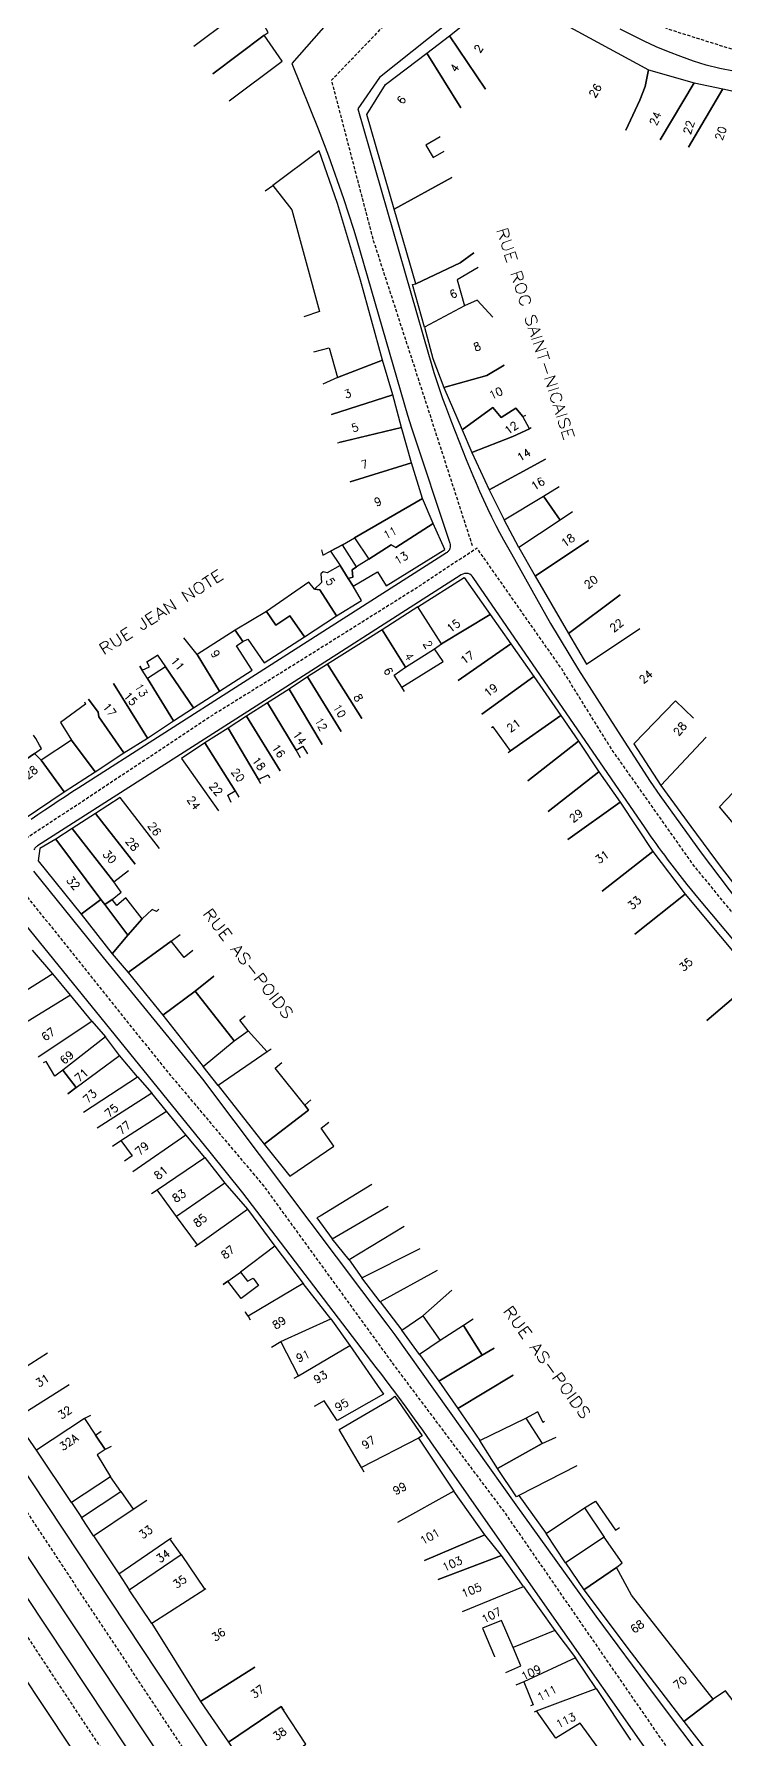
# Model space of a CAD drawing. Header units: millimetres. Extents: x 80000 to 81000, y 144000 to 145000.
# Drawn here: x 80209 to 80316.8, y 144148.3 to 144414 of the extents above; entities that cross this region are included whole.
import ezdxf
from ezdxf.enums import TextEntityAlignment as Align

# ---------------------------------------------------------------- set-up
doc = ezdxf.new("R2010")
doc.units = ezdxf.units.MM
doc.linetypes.add('DASHED', pattern=[0.75, 0.5, -0.25])
for name, color, linetype in [('W0001', 6, 'DASHED'), ('W0008', 7, 'CONTINUOUS'), ('W0100', 7, 'CONTINUOUS'), ('W0989', 7, 'CONTINUOUS'), ('W0991', 7, 'CONTINUOUS')]:
    doc.layers.add(name, color=color, linetype=linetype)
doc.styles.get("Standard").update_dxf_attribs({"font": 'romans.shx', "width": 0.85})

msp = doc.modelspace()

# ---------------------------------------------------------------- linework, layer by layer
at = {"layer": 'W0001', "flags": 128}
for points in [[(79999.73, 144508.89), (80033.32, 144447.48), (80041.1, 144436.99), (80058.93, 144407.68), (80083.33, 144371.43), (80162.94, 144251.7), (80194.08, 144204.75), (80213.36, 144175.44), (80283.27, 144069.75), (80313.63, 144023.25), (80323.4, 144009.14), (80394.49, 144090.14), (80415.01, 144116.62), (80459.48, 144172.57), (80472.22, 144188.43), (80503.37, 144226.56), (80532.47, 144269.35), (80559.33, 144311.81), (80577.78, 144336.62)], [(80256.75, 144441.57), (80275.48, 144431.29), (80289.23, 144423.5), (80307.88, 144414.72), (80323.66, 144409.77), (80342.9, 144407.73), (80372.42, 144406.52), (80390.49, 144409.39), (80447.28, 144469.63), (80560.16, 144363.1), (80529.02, 144380.54), (80492.5, 144393.66), (80461.36, 144401.65), (80429.38, 144408.39), (80389.41, 144409.43)], [(80311.1, 144008.81), (80235.97, 144122.07), (80039.06, 144419.34), (80019.9, 144453.6)], [(80513.4, 144242.13), (80463.61, 144283.13), (80433.88, 144304.86), (80414.39, 144315.52), (80408.43, 144319.18), (80397.78, 144302.78), (80385.28, 144283.71), (80369.71, 144265.27), (80351.06, 144243.75), (80340.61, 144252.58), (80324.62, 144268.77), (80311.71, 144284.55), (80298.97, 144302.57), (80291.18, 144315.1), (80277.98, 144333.92), (80268.99, 144327.97), (80249.71, 144315.89), (80236.8, 144307.9), (80216.15, 144294.21), (80204.7, 144286.71), (80202.87, 144285.67), (80189.75, 144302.07), (80115.93, 144393.7), (80101.56, 144412.68), (80087.86, 144432.74), (80076.37, 144451.81)], [(80277.28, 144334.25), (80269.45, 144358.44), (80261.87, 144381.79), (80255.33, 144406.81), (80277.07, 144429.37)], [(80160.48, 144256.07), (80201.49, 144280.26), (80205.41, 144282.72), (80229.39, 144252.79), (80244.76, 144234.55), (80265.03, 144206.66), (80282.27, 144183.72), (80312.21, 144140.39), (80337.23, 144143.68), (80344.81, 144149.84), (80369, 144165.41), (80400.77, 144184.26), (80404.69, 144186.93), (80410.43, 144181.39), (80435.04, 144204.33), (80466.81, 144182.23)]]:
    msp.add_lwpolyline(points, dxfattribs=at)
at = {"layer": 'W0008'}
for points in [[(80282.74, 144423.08), (80270.43, 144413.26), (80262.77, 144407.2), (80259.4, 144402.35), (80270.43, 144364.12), (80270.84, 144362.7), (80271.27, 144361.29), (80271.72, 144359.88), (80272.18, 144358.47), (80272.62, 144357.24), (80273.07, 144356.01), (80273.53, 144354.78), (80274, 144353.55), (80274.56, 144352.09), (80275.13, 144350.62), (80275.71, 144349.16), (80276.3, 144347.7), (80276.8, 144346.47), (80277.31, 144345.24), (80277.83, 144344.01), (80278.37, 144342.8), (80278.98, 144341.45), (80279.6, 144340.11), (80280.24, 144338.78), (80280.9, 144337.45), (80281.49, 144336.33), (80282.1, 144335.22), (80282.72, 144334.12), (80283.34, 144333.02), (80289.43, 144322.17), (80293.81, 144314.98), (80299.49, 144306.04), (80304.98, 144297.58), (80306.46, 144295.41), (80312.88, 144286.46), (80318.69, 144278.76)], [(80258.25, 144419.83), (80249.11, 144409.37), (80253.25, 144399.23), (80254.82, 144395.03), (80257.19, 144388.35), (80258.75, 144383.57), (80259.24, 144381.86), (80267.15, 144354.61), (80267.75, 144352.67), (80273.75, 144334.69), (80273.8, 144334.48), (80273.82, 144334.27), (80273.81, 144334.06), (80273.75, 144333.85), (80273.71, 144333.75), (80273.67, 144333.65), (80273.61, 144333.56), (80273.55, 144333.47), (80273.48, 144333.39), (80273.4, 144333.31), (80273.32, 144333.24), (80273.23, 144333.18), (80241.59, 144312.96), (80215.94, 144296.58), (80214.87, 144295.89), (80213.8, 144295.2), (80212.74, 144294.51), (80211.68, 144293.8), (80210.63, 144293.09), (80209.58, 144292.38), (80208.54, 144291.66)], [(80317.94, 144408.17), (80315.8, 144408.61), (80313.68, 144409.14), (80311.7, 144409.76), (80309.75, 144410.46), (80307.82, 144411.21), (80305.91, 144412.01), (80304.01, 144412.87), (80302.14, 144413.78), (80300.28, 144414.72)], [(80321.68, 144268.44), (80312.62, 144279.19), (80310.72, 144281.51), (80307.68, 144285.49), (80307.22, 144286.09), (80306.77, 144286.69), (80306.33, 144287.29), (80305.88, 144287.9), (80305.44, 144288.51), (80305.01, 144289.12), (80304.58, 144289.74), (80304.15, 144290.36), (80277.39, 144329.35), (80277.24, 144329.55), (80277.05, 144329.72), (80276.84, 144329.86), (80276.59, 144329.95), (80276.32, 144329.98), (80276.04, 144329.96), (80275.77, 144329.88), (80275.53, 144329.76), (80243.57, 144309.28), (80209.5, 144287.54), (80209.39, 144287.46), (80209.29, 144287.37), (80209.19, 144287.28), (80209.1, 144287.17), (80209.02, 144287.06), (80208.94, 144286.93)], [(80208.87, 144283.61), (80219.76, 144270.14), (80233.94, 144252.81), (80235.19, 144251.19), (80240.11, 144244.72), (80263.94, 144213.03), (80265.16, 144211.37), (80284.05, 144184.91), (80296.49, 144167.58), (80305.58, 144155.32), (80314.24, 144143.79)], [(80306.84, 144143.29), (80288.19, 144169.86), (80270.79, 144194.71), (80269.52, 144196.52), (80268.24, 144198.32), (80266.95, 144200.11), (80265.65, 144201.89), (80264.82, 144202.99), (80263.98, 144204.09), (80263.14, 144205.19), (80262.29, 144206.28), (80241.52, 144233.49), (80236.39, 144239.84), (80206.89, 144276.18), (80206.65, 144276.48), (80206.38, 144276.76), (80206.06, 144277), (80205.7, 144277.15), (80205.26, 144277.23), (80204.83, 144277.22), (80204.4, 144277.12), (80204.01, 144276.93), (80171.93, 144258.18)], [(80255.97, 144117.09), (80228.28, 144158.83), (80198.81, 144203.22), (80169.76, 144247.1), (80169.23, 144247.98), (80168.77, 144248.9), (80168.44, 144249.88), (80168.24, 144250.9), (80168.19, 144251.93), (80168.27, 144252.95), (80168.5, 144253.96), (80168.88, 144254.92), (80169.46, 144255.89), (80170.17, 144256.78), (80171, 144257.54), (80171.94, 144258.18)]]:
    msp.add_lwpolyline(points, dxfattribs=at)
for points in [[(80097.41, 144336.95, 33.15), (80152.41, 144254.02, 33.94), (80204.57, 144175.39, 35.9), (80248.49, 144109.19, 37.73), (80302.95, 144027.14, 40.07), (80303.34, 144027.42, 40.06)], [(80100.38, 144338.97, 33), (80155.63, 144255.76, 33.84), (80207.62, 144177.32, 35.84), (80255.87, 144104.64, 37.85), (80305.64, 144029.59, 39.99)], [(80248.9, 144095.6, 38.17), (80195.41, 144176.2, 35.91)]]:
    msp.add_polyline3d(points, dxfattribs=at)
at = {"layer": 'W0100'}
for p, q in [((80270.17, 144411), (80275.48, 144402.48)), ((80211.9, 144267.61), (80208.75, 144271.28)), ((80211.9, 144267.61), (80203.45, 144262.32)), ((80214.63, 144264.31), (80211.9, 144267.61)), ((80214.63, 144264.31), (80206.71, 144259.39)), ((80217.98, 144260.26), (80214.63, 144264.31)), ((80209.63, 144254.66), (80217.98, 144260.26)), ((80217.98, 144260.26), (80220.1, 144257.81)), ((80220.1, 144257.81), (80213.46, 144252.63)), ((80222.29, 144254.88), (80220.1, 144257.81)), ((80215.56, 144249.89), (80222.29, 144254.88)), ((80225.11, 144251.57), (80222.29, 144254.88)), ((80213.46, 144252.63), (80215.56, 144249.89)), ((80216.67, 144246.06), (80225.11, 144251.57)), ((80225.11, 144251.57), (80227.3, 144249.05)), ((80227.3, 144249.05), (80218.81, 144243.56)), ((80229.62, 144246.23), (80227.3, 144249.05)), ((80222.49, 144241.67), (80229.62, 144246.23)), ((80232.63, 144242.55), (80229.62, 144246.23)), ((80224.38, 144236.84), (80232.63, 144242.55)), ((80235.58, 144239.03), (80232.63, 144242.55)), ((80228.16, 144233.97), (80235.58, 144239.03)), ((80235.58, 144239.03), (80238.7, 144235.02)), ((80227.27, 144233.38), (80228.16, 144233.97)), ((80231.15, 144229.83), (80228.16, 144233.97)), ((80238.7, 144235.02), (80231.15, 144229.83)), ((80238.7, 144235.02), (80242.21, 144230.94)), ((80234.46, 144225.43), (80242.21, 144230.94)), ((80242.21, 144230.94), (80246.48, 144225.21)), ((80234.46, 144225.43), (80231.15, 144229.83)), ((80246.48, 144225.21), (80241.14, 144221.17)), ((80246.48, 144225.21), (80250.91, 144219.38)), ((80239.16, 144219.77), (80238.46, 144219.24)), ((80250.91, 144219.38), (80242.34, 144214.29)), ((80255.19, 144213.87), (80250.91, 144219.38)), ((80242.34, 144214.29), (80242.63, 144213.75)), ((80247.43, 144210.35), (80255.19, 144213.87)), ((80255.19, 144213.87), (80258.17, 144209.72)), ((80245.94, 144209.47), (80247.43, 144210.35)), ((80250.17, 144204.99), (80247.43, 144210.35)), ((80250.17, 144204.99), (80258.17, 144209.72)), ((80258.17, 144209.72), (80263.4, 144202.16)), ((80202.65, 144203.2), (80211.08, 144208.59)), ((80205.96, 144198.33), (80214.44, 144203.64)), ((80217.78, 144198.82), (80216.84, 144198.34)), ((80209.34, 144193.45), (80205.96, 144198.33)), ((80216.84, 144198.34), (80209.34, 144193.45)), ((80214.8, 144185.29), (80209.34, 144193.45)), ((80268.87, 144195.27), (80259.96, 144190.73)), ((80268.87, 144195.27), (80274.39, 144187.03)), ((80220.9, 144189.27), (80214.8, 144185.29)), ((80222.5, 144186.98), (80220.9, 144189.27)), ((80216.36, 144182.93), (80222.5, 144186.98)), ((80222.5, 144186.98), (80224.4, 144184.24)), ((80214.8, 144185.29), (80216.36, 144182.93)), ((80218.25, 144180.08), (80216.36, 144182.93)), ((80218.25, 144180.08), (80224.4, 144184.24)), ((80218.25, 144180.08), (80222.16, 144174.14)), ((80222.16, 144174.14), (80230.12, 144179.6)), ((80231.9, 144177.18), (80230.12, 144179.6)), ((80223.78, 144171.69), (80231.9, 144177.18)), ((80231.9, 144177.18), (80235.6, 144171.71)), ((80285.22, 144172.18), (80281.77, 144177.02)), ((80222.16, 144174.14), (80223.78, 144171.69)), ((80275.71, 144168.3), (80285.22, 144172.18)), ((80285.22, 144172.18), (80290.09, 144165.32)), ((80290.09, 144165.32), (80283.62, 144162.7)), ((80290.09, 144165.32), (80293.33, 144161.08)), ((80280.69, 144161.29), (80280.68, 144161.29)), ((80293.33, 144161.08), (80285.28, 144157.34)), ((80296.52, 144156.3), (80293.33, 144161.08)), ((80285.28, 144157.34), (80284.01, 144156.81)), ((80287.25, 144152.82), (80296.52, 144156.3)), ((80296.52, 144156.3), (80301.88, 144148.27))]:
    msp.add_line(p, q, dxfattribs=at)
for points in [[(80279.32, 144405.41), (80273.7, 144413.7), (80282.89, 144421.08), (80287.92, 144418.25), (80287.58, 144417.69), (80304.72, 144408.41)], [(80236.84, 144407.76), (80244.84, 144413.78), (80245.43, 144414.23), (80242.97, 144418.68), (80239.43, 144416.21), (80233.84, 144412.06)], [(80239.39, 144403.55), (80247.65, 144409.75), (80244.84, 144413.78), (80236.84, 144407.76)], [(80275.48, 144402.48), (80270.17, 144411), (80273.7, 144413.7)], [(80273.7, 144413.7), (80279.32, 144405.41)], [(80274.04, 144391.66), (80265.06, 144386.7), (80260.79, 144401.47), (80263.73, 144406.1), (80270.17, 144411)], [(80301.16, 144399.02), (80303.35, 144403.67), (80304.15, 144405.81), (80304.72, 144408.41), (80311.82, 144406.36)], [(80304.72, 144408.41), (80304.15, 144405.81), (80303.35, 144403.67), (80301.16, 144399.02)], [(80311.82, 144406.36), (80306.53, 144397.48)], [(80306.53, 144397.48), (80311.82, 144406.36), (80316.25, 144405.45)], [(80316.25, 144405.45), (80310.92, 144396.34)], [(80310.92, 144396.34), (80316.25, 144405.45), (80322.22, 144404.15)], [(80272.22, 144397.95), (80269.99, 144396.67), (80271.14, 144394.75), (80272.86, 144395.73)], [(80252.54, 144364.46), (80254.93, 144365.13), (80256.24, 144360.5), (80263.28, 144363.17), (80259.81, 144375.63), (80256.23, 144387.61), (80253.39, 144395.8), (80246.15, 144390.39), (80249.13, 144386.59), (80253.45, 144370.79)], [(80244.98, 144389.54), (80246.15, 144390.39)], [(80277.48, 144379.88), (80275.36, 144378.34), (80268.47, 144375.08), (80265.06, 144386.7), (80274.04, 144391.66)], [(80269.79, 144368.31), (80267.95, 144374.97), (80268.47, 144375.08), (80275.36, 144378.34), (80277.48, 144379.88)], [(80278.15, 144377.61), (80274.91, 144375.69), (80276.05, 144371.63), (80269.79, 144368.31)], [(80280.42, 144369.86), (80277.99, 144372.53), (80276.05, 144371.63), (80269.79, 144368.31)], [(80253.45, 144370.79), (80251.01, 144369.95)], [(80269.79, 144368.31), (80271.11, 144363.46), (80272.83, 144358.94), (80279.49, 144360.79), (80282.22, 144362.43)], [(80255.33, 144354.72), (80264.85, 144357.8), (80263.28, 144363.17), (80256.24, 144360.5), (80253.95, 144359.47)], [(80282.22, 144362.43), (80279.49, 144360.79), (80272.83, 144358.94)], [(80272.83, 144358.94), (80275.68, 144352.34), (80280.46, 144355.83), (80281.72, 144354.25), (80284.05, 144355.71), (80285.13, 144354.41), (80285.56, 144354.64)], [(80256.27, 144350.31), (80266.23, 144352.7), (80264.85, 144357.8), (80255.33, 144354.72)], [(80275.68, 144352.34), (80277.17, 144348.78), (80283.54, 144351.31), (80286.16, 144352.49), (80285.13, 144354.41), (80284.05, 144355.71), (80281.72, 144354.25), (80280.46, 144355.83), (80275.68, 144352.34)], [(80258.22, 144344.24), (80267.78, 144347.21), (80266.23, 144352.7), (80256.51, 144350.36)], [(80286.4, 144352.64), (80286.16, 144352.49), (80283.54, 144351.31), (80277.17, 144348.78)], [(80277.17, 144348.78), (80279.85, 144342.97), (80288.65, 144347.76)], [(80288.65, 144347.76), (80279.85, 144342.97)], [(80255.13, 144333.42), (80257.03, 144334.43), (80258.9, 144335.54), (80269.49, 144341.62), (80267.78, 144347.21), (80258.22, 144344.24)], [(80279.85, 144342.97), (80282.19, 144338.34), (80288.34, 144342), (80290.79, 144343.5)], [(80288.34, 144342), (80290.79, 144343.5)], [(80261.13, 144332.18), (80264.61, 144334.43), (80265.33, 144334.02), (80271.16, 144337.73), (80269.49, 144341.62), (80258.9, 144335.54), (80261.13, 144332.18)], [(80282.19, 144338.34), (80288.34, 144342), (80290.91, 144338.27), (80284.48, 144333.99), (80282.19, 144338.34)], [(80292.84, 144339.58), (80290.91, 144338.27), (80284.48, 144333.99)], [(80292.84, 144339.58), (80290.91, 144338.27), (80288.34, 144342)], [(80259.23, 144331), (80258.51, 144330.51), (80258.64, 144329.41), (80257.92, 144329.18), (80258.7, 144328.01), (80262.47, 144330.23), (80263.82, 144328.02), (80272.97, 144333.68), (80271.16, 144337.73), (80265.33, 144334.02), (80264.61, 144334.43), (80261.13, 144332.18), (80259.23, 144331)], [(80256.67, 144331.19), (80257.92, 144329.18), (80258.64, 144329.41), (80258.51, 144330.51), (80259.23, 144331), (80257.03, 144334.43), (80255.13, 144333.42), (80256.67, 144331.19)], [(80284.48, 144333.99), (80287.04, 144329.53), (80295.37, 144335.12)], [(80295.37, 144335.12), (80287.04, 144329.53)], [(80253.74, 144333.65), (80253.95, 144332.81), (80255.13, 144333.42)], [(80253.49, 144327.41), (80256.11, 144323.38), (80260.01, 144325.76), (80258.7, 144328.01), (80257.92, 144329.18), (80256.67, 144331.19), (80254.64, 144330.04), (80254.02, 144330.2), (80253.65, 144329.91), (80253.75, 144328.55), (80252.64, 144327.5), (80253.49, 144327.41)], [(80280.03, 144323.58), (80272.44, 144319.02), (80268.78, 144324.75), (80275.96, 144329.32), (80280.03, 144323.58)], [(80287.04, 144329.53), (80292.24, 144320.62), (80300.3, 144326.65)], [(80245.17, 144324.04), (80246.64, 144321.9), (80248.8, 144323.37), (80251.1, 144320.08), (80256.11, 144323.38), (80253.49, 144327.41), (80252.64, 144327.5), (80251.76, 144328.61), (80245.17, 144324.04)], [(80300.3, 144326.65), (80292.24, 144320.62)], [(80240.31, 144321.11), (80241.49, 144319.36), (80242.28, 144319.75), (80244.83, 144316.04), (80251.1, 144320.08), (80248.8, 144323.37), (80246.64, 144321.9), (80245.17, 144324.04), (80240.31, 144321.11)], [(80272.44, 144319.02), (80268.78, 144324.75), (80263.19, 144321.2), (80266.85, 144315.39), (80271.34, 144318.24), (80272.44, 144319.02)], [(80266.67, 144311.58), (80266.26, 144312.24), (80272.71, 144316.25), (80271.34, 144318.24), (80272.44, 144319.02), (80280.03, 144323.58), (80283.25, 144319.03)], [(80234.38, 144317.34), (80237.85, 144311.61), (80242.93, 144314.9), (80240.51, 144318.71), (80241.49, 144319.36), (80240.31, 144321.11), (80234.38, 144317.34)], [(80266.85, 144315.39), (80263.19, 144321.2), (80254.67, 144315.84), (80260.05, 144307.4)], [(80292.24, 144320.62), (80295.03, 144315.82), (80303.37, 144321.37)], [(80228.16, 144317.27), (80228.19, 144317.22), (80229.43, 144315.43), (80233.82, 144309.02), (80237.85, 144311.61), (80234.38, 144317.34), (80232.31, 144319.94)], [(80275.06, 144313.3), (80283.25, 144319.03), (80286.84, 144313.93)], [(80283.25, 144319.03), (80275.06, 144313.3)], [(80221.34, 144312.82), (80226.65, 144304.33), (80230.71, 144307.04), (80226.65, 144313.61), (80225.84, 144314.92), (80225.46, 144315.55)], [(80225.46, 144315.55), (80225.84, 144314.92), (80226.98, 144315.43), (80226.55, 144316.21), (80228.19, 144317.22), (80228.16, 144317.27)], [(80260.05, 144307.4), (80254.67, 144315.84), (80251.57, 144313.85), (80256.82, 144305.33)], [(80226.65, 144304.33), (80221.34, 144312.82)], [(80226.65, 144313.61), (80230.71, 144307.04), (80233.82, 144309.02), (80229.43, 144315.43), (80226.65, 144313.61)], [(80256.82, 144305.33), (80251.57, 144313.85), (80248.74, 144311.94), (80253.84, 144303.33)], [(80266.67, 144311.58), (80266.26, 144312.24), (80265.09, 144314.11), (80266.85, 144315.39)], [(80278.73, 144308.07), (80286.84, 144313.93), (80291.04, 144307.82)], [(80286.84, 144313.93), (80278.73, 144308.07)], [(80222.94, 144302.02), (80219.04, 144307.65), (80218.98, 144308.37), (80217.47, 144310.39)], [(80217.47, 144310.39), (80218.98, 144308.37), (80219.04, 144307.65), (80222.94, 144302.02), (80226.65, 144304.33)], [(80253.84, 144303.33), (80248.74, 144311.94), (80245.36, 144309.82), (80249.81, 144302.45), (80250.84, 144303.07), (80251.56, 144301.9)], [(80311.72, 144307.45), (80308.88, 144310.15), (80302.39, 144303.45), (80306.62, 144296.96)], [(80216.81, 144309.95), (80217.01, 144309.6), (80213.08, 144306.77), (80213.73, 144305.76), (80214.81, 144304), (80218.48, 144299.05), (80222.94, 144302.02)], [(80247.31, 144299.25), (80242.05, 144307.76), (80239.19, 144305.85), (80243.94, 144297.86), (80245.42, 144298.61), (80245.67, 144298.15)], [(80250.5, 144301.24), (80249.81, 144302.45), (80245.36, 144309.82), (80242.05, 144307.76), (80247.31, 144299.25)], [(80291.04, 144307.82), (80283.22, 144302.34), (80280.48, 144306.06), (80280.23, 144305.9)], [(80282.85, 144302.09), (80283.22, 144302.34), (80291.04, 144307.82), (80293.79, 144303.83)], [(80244.29, 144297.24), (80243.94, 144297.86), (80239.19, 144305.85), (80235.6, 144303.59), (80240.29, 144296.09), (80240.9, 144295.11)], [(80200.85, 144296.07), (80205.51, 144299.51), (80209.05, 144301.95), (80210.14, 144302.71), (80209.83, 144303.25), (80209.27, 144304.24), (80208.89, 144304.76)], [(80218.48, 144299.05), (80214.81, 144304), (80210.06, 144300.88), (80213.69, 144295.96), (80218.48, 144299.05)], [(80235.6, 144303.59), (80231.94, 144301.16), (80237.71, 144292.99)], [(80239.68, 144294.3), (80239.15, 144295.44), (80240.29, 144296.09), (80235.6, 144303.59)], [(80285.88, 144297.66), (80293.79, 144303.83), (80296.97, 144299.05)], [(80293.79, 144303.83), (80285.88, 144297.66)], [(80306.62, 144296.96), (80313.67, 144304.46)], [(80313.67, 144304.46), (80306.62, 144296.96), (80311.29, 144290.57), (80315.99, 144284.17), (80321.28, 144277.36)], [(80213.69, 144295.96), (80210.06, 144300.88), (80209.05, 144301.95), (80205.51, 144299.51), (80207.3, 144297.13), (80202.59, 144293.81), (80205.36, 144290.37), (80213.69, 144295.96)], [(80289.07, 144292.91), (80296.97, 144299.05), (80300.29, 144294.35)], [(80296.97, 144299.05), (80289.07, 144292.91)], [(80321.28, 144277.36), (80325.77, 144280.51), (80326.17, 144281.24), (80318.92, 144291.63), (80317.95, 144291.01), (80315.73, 144293.61), (80318.98, 144297)], [(80228.54, 144287.15), (80222.39, 144295.08), (80218.53, 144292.59), (80224.74, 144284.7)], [(80292.15, 144288.53), (80300.29, 144294.35), (80305.36, 144286.68)], [(80300.29, 144294.35), (80292.15, 144288.53)], [(80224.74, 144284.7), (80218.53, 144292.59), (80214.9, 144290.24), (80221.38, 144281.95), (80223.68, 144283.71)], [(80221.38, 144281.95), (80214.9, 144290.24), (80212.39, 144288.57), (80219.4, 144279.19), (80220.01, 144278.39), (80221.13, 144279.19), (80222.57, 144280.32), (80221.38, 144281.95)], [(80219.4, 144279.19), (80212.39, 144288.57), (80209.87, 144287.11), (80209.62, 144285.23), (80216.33, 144276.89), (80219.4, 144279.19)], [(80305.36, 144286.68), (80297.49, 144280.5)], [(80297.49, 144280.5), (80305.36, 144286.68), (80310.4, 144280.03)], [(80219.4, 144279.19), (80216.33, 144276.89), (80221.13, 144270.73), (80223.58, 144273.63), (80220.01, 144278.39), (80219.4, 144279.19)], [(80221.13, 144279.19), (80220.01, 144278.39), (80223.58, 144273.63), (80225.83, 144276.17), (80223.26, 144279.46), (80221.88, 144278.25), (80221.13, 144279.19)], [(80302.59, 144273.78), (80310.4, 144280.03), (80321.42, 144266.81)], [(80310.4, 144280.03), (80302.59, 144273.78)], [(80228.41, 144277.66), (80228.03, 144277.34), (80227.35, 144277.65), (80225.83, 144276.17), (80223.58, 144273.63), (80221.13, 144270.73)], [(80221.13, 144270.73), (80223.63, 144267.83), (80230.32, 144272.72), (80231.73, 144273.72)], [(80230.32, 144272.72), (80223.63, 144267.83), (80229.04, 144261.17), (80234.08, 144264.92), (80236.99, 144267.24)], [(80233.72, 144271.26), (80232.38, 144270.16), (80230.32, 144272.72)], [(80236.99, 144267.24), (80234.08, 144264.92), (80240.17, 144257.19), (80242.31, 144258.74), (80241.05, 144260.4), (80241.84, 144261.07)], [(80313.78, 144260.36), (80321.42, 144266.81), (80333.12, 144255.06)], [(80321.42, 144266.81), (80313.78, 144260.36)], [(80234.08, 144264.92), (80229.04, 144261.17), (80235.31, 144253.2), (80240.17, 144257.19), (80234.08, 144264.92)], [(80235.31, 144253.2), (80240.17, 144257.19), (80242.31, 144258.74), (80245.29, 144255.44), (80237.67, 144250.21), (80235.31, 144253.2)], [(80245.93, 144255.87), (80245.29, 144255.44), (80237.67, 144250.21), (80244.83, 144241.07), (80251.73, 144246.37), (80251.18, 144247.17), (80246.52, 144252.92), (80247.57, 144253.78)], [(80213.46, 144252.63), (80212.19, 144251.67), (80210.85, 144253.97), (80210.37, 144253.77)], [(80214.26, 144248.92), (80215.56, 144249.89), (80213.46, 144252.63), (80212.19, 144251.67)], [(80246.52, 144252.92), (80247.57, 144253.78)], [(80252.1, 144248), (80251.18, 144247.17), (80246.52, 144252.92)], [(80215.56, 144249.89), (80214.26, 144248.92)], [(80252.1, 144248), (80251.18, 144247.17), (80251.73, 144246.37), (80244.83, 144241.07), (80248.83, 144236.11), (80255.7, 144240.79), (80253.72, 144243.55), (80254.9, 144244.51)], [(80221.17, 144240.75), (80222.49, 144241.67)], [(80222.49, 144241.67), (80224.28, 144239.25), (80223.08, 144238.42)], [(80261.62, 144234.81), (80253.54, 144229.87), (80253.03, 144229.63), (80255.42, 144226.32)], [(80255.42, 144226.32), (80264.15, 144231.43)], [(80258.06, 144223.05), (80255.42, 144226.32), (80264.15, 144231.43)], [(80266.63, 144228.26), (80258.06, 144223.05), (80260.05, 144220.26), (80269.14, 144224.83)], [(80266.63, 144228.26), (80258.06, 144223.05)], [(80234.02, 144225.12), (80234.46, 144225.43)], [(80271.76, 144221.4), (80262.89, 144216.54), (80260.05, 144220.26), (80269.14, 144224.83)], [(80238.46, 144219.24), (80239.16, 144219.77), (80241.14, 144221.17)], [(80241.14, 144221.17), (80242.21, 144219.77), (80243.11, 144220.22), (80243.93, 144219.07), (80241.26, 144217.03), (80239.16, 144219.77)], [(80271.76, 144221.4), (80262.89, 144216.54), (80266.25, 144212.13), (80269.56, 144214.37), (80274.07, 144218.36)], [(80242.34, 144214.29), (80241.9, 144214.93), (80241.79, 144214.86)], [(80266.25, 144212.13), (80269.56, 144214.37), (80272.26, 144210.51), (80269.02, 144208.34), (80266.25, 144212.13)], [(80275.88, 144212.85), (80272.26, 144210.51), (80269.02, 144208.34), (80272.03, 144204.17), (80278.79, 144208.23), (80275.88, 144212.85)], [(80277.38, 144213.84), (80275.88, 144212.85)], [(80275.88, 144212.85), (80278.79, 144208.23), (80280.63, 144209.33)], [(80280.63, 144209.33), (80278.79, 144208.23), (80272.03, 144204.17), (80275.01, 144199.93), (80283.6, 144205.09)], [(80249.51, 144204.63), (80250.17, 144204.99)], [(80283.6, 144205.09), (80275.01, 144199.93), (80278.42, 144194.91)], [(80263.4, 144202.16), (80256.21, 144198.05), (80254.18, 144201.11), (80252.59, 144200.21)], [(80259.96, 144190.73), (80256.53, 144196.66), (80264.49, 144201.34)], [(80264.49, 144201.34), (80265.18, 144201.83), (80269.44, 144195.65), (80268.87, 144195.27)], [(80278.42, 144194.91), (80285.6, 144198.43), (80287.39, 144199.42), (80287.4, 144199.43)], [(80287.4, 144199.43), (80287.39, 144199.42)], [(80287.39, 144199.42), (80288.21, 144197.8), (80288.5, 144197.95)], [(80216.84, 144198.34), (80218.55, 144195.77), (80220.03, 144193.55), (80218.8, 144192.71), (80220.9, 144189.27)], [(80218.55, 144195.77), (80219.42, 144196.37)], [(80281.16, 144190.57), (80278.42, 144194.91), (80285.6, 144198.43), (80288.13, 144194.47), (80281.16, 144190.57)], [(80220.99, 144194.02), (80220.03, 144193.55), (80218.55, 144195.77)], [(80284.52, 144186.36), (80284.14, 144186.16), (80281.16, 144190.57), (80288.13, 144194.47), (80290.32, 144195.43)], [(80260.38, 144189.98), (80259.96, 144190.73)], [(80293.53, 144190.97), (80284.52, 144186.36), (80288.77, 144180.47), (80294.71, 144184.43), (80296.46, 144185.47), (80299.55, 144180.95), (80300.16, 144181.36)], [(80293.53, 144190.97), (80284.52, 144186.36)], [(80224.4, 144184.24), (80226.56, 144185.64)], [(80274.39, 144187.03), (80265.61, 144182.17)], [(80269.78, 144176.22), (80279.19, 144180.22), (80274.39, 144187.03)], [(80297.81, 144179.86), (80291.78, 144175.9), (80288.77, 144180.47), (80294.71, 144184.43), (80297.81, 144179.86)], [(80279.19, 144180.22), (80269.78, 144176.22)], [(80271.94, 144173.28), (80281.77, 144177.02), (80279.19, 144180.22)], [(80230.12, 144179.6), (80230.43, 144179.76)], [(80294.62, 144171.68), (80299.72, 144175.13), (80300.59, 144175.9), (80297.81, 144179.86), (80291.78, 144175.9), (80294.62, 144171.68)], [(80281.77, 144177.02), (80271.94, 144173.28)], [(80314.78, 144154.65), (80302.05, 144170.85), (80299.72, 144175.13), (80294.62, 144171.68), (80302.01, 144161.85), (80310.18, 144151.16), (80314.78, 144154.65)], [(80235.6, 144171.71), (80227.33, 144166.41), (80223.78, 144171.69)], [(80235.75, 144171.81), (80235.6, 144171.71), (80227.33, 144166.41)], [(80283.62, 144162.7), (80281.78, 144166.9), (80278.85, 144165.69), (80280.69, 144161.29)], [(80227.33, 144166.41), (80234.89, 144154.29), (80243.37, 144159.61)], [(80282.48, 144158.8), (80284.83, 144159.83), (80283.62, 144162.7)], [(80243.37, 144159.61), (80234.89, 144154.29), (80239.29, 144147.94), (80247.45, 144153.5), (80247.83, 144152.95), (80247.92, 144153.02)], [(80280.69, 144161.29), (80280.71, 144161.25)], [(80285.28, 144157.34), (80286.74, 144153.77), (80286.3, 144153.59)], [(80310.18, 144151.16), (80315.39, 144144.48), (80318.39, 144145.18), (80320.63, 144146.82), (80321.38, 144146.03), (80323.42, 144147.48), (80324.31, 144146.56), (80326.66, 144148.33), (80327.41, 144147.43), (80329.55, 144149.06), (80330.38, 144148.17), (80332.62, 144149.9), (80327.83, 144157.44), (80325.03, 144154.74), (80318.56, 144153.48), (80316.67, 144155.93), (80314.78, 144154.65), (80310.18, 144151.16)], [(80247.83, 144152.95), (80247.45, 144153.5), (80239.29, 144147.94), (80243.14, 144142.12), (80249.44, 144146.3), (80251.33, 144147.65), (80247.83, 144152.95)], [(80286.91, 144152.68), (80287.25, 144152.82)], [(80297.25, 144146.51), (80294.07, 144150.91), (80290.25, 144148.55), (80287.25, 144152.82)]]:
    msp.add_lwpolyline(points, dxfattribs=at)

# ---------------------------------------------------------------- texts
at = {"layer": 'W0989', "width": 1.2}
for s, rotation, p in [('RUE ROC SAINT-NICAISE', 287.8065, (80287.1, 144367.34)), ('RUE JEAN NOTE', 32.5238, (80228.75, 144323.95)), ('RUE AS-POIDS', 308.1412, (80242.34, 144269.22)), ('RUE AS-POIDS', 306.364, (80288.89, 144207.12))]:
    msp.add_text(s, height=1.75, rotation=rotation, dxfattribs=at).set_placement(p, align=Align.MIDDLE)
at = {"layer": 'W0991'}
for s, rotation, p in [('2', 55.559, (80278.22, 144411.7)), ('4', 55.559, (80274.5, 144408.69)), ('26', 58.1975, (80296.4, 144405.17)), ('6', 55.559, (80266.2, 144403.72)), ('24', 66.8163, (80305.77, 144400.82)), ('22', 72.0369, (80310.97, 144399.45)), ('20', 71.2262, (80315.94, 144398.52)), ('6', 26.4202, (80274.29, 144373.51)), ('8', 23.0268, (80277.99, 144365.3)), ('3', 19.7568, (80257.83, 144357.97)), ('10', 25.142, (80280.93, 144358.06)), ('5', 18.0999, (80258.96, 144352.7)), ('12', 34.9939, (80283.32, 144352.64)), ('7', 17.6196, (80260.46, 144346.95)), ('14', 32.1213, (80285.27, 144348.43)), ('16', 32.1276, (80287.46, 144343.95)), ('9', 23.3536, (80262.54, 144341.15)), ('11', 27.4555, (80264.44, 144336.29)), ('18', 36.8208, (80292.15, 144335.13)), ('13', 31.4396, (80266.17, 144332.36)), ('5', 302.0712, (80255.15, 144328.7)), ('20', 38.7315, (80295.73, 144328.63)), ('15', 36.3808, (80274.32, 144321.82)), ('22', 37.8762, (80299.71, 144321.88)), ('2', 301.0208, (80270.34, 144318.88)), ('11', 307.8327, (80231.33, 144315.91)), ('9', 303.5923, (80237.23, 144317.43)), ('4', 300.0481, (80267.42, 144317)), ('17', 35.5685, (80276.46, 144316.87)), ('6', 299.4503, (80264.17, 144314.75)), ('24', 41.2133, (80304.29, 144313.89)), ('15', 312.3265, (80224.02, 144310.44)), ('13', 301.6528, (80225.69, 144311.8)), ('8', 299.7355, (80259.5, 144310.6)), ('19', 37.6115, (80280.13, 144311.78)), ('17', 307.3453, (80220.73, 144308.73)), ('10', 300.9653, (80256.56, 144308.56)), ('14', 304.1285, (80250.33, 144304.38)), ('12', 297.9034, (80253.68, 144306.49)), ('21', 36.0868, (80283.69, 144306.27)), ('28', 49.7506, (80309.6, 144305.76)), ('16', 304.426, (80247.07, 144302.34)), ('28', 39.1273, (80208.48, 144299)), ('18', 306.1614, (80244, 144300.35)), ('22', 309.506, (80237.31, 144296.4)), ('20', 306.3663, (80240.75, 144298.57)), ('24', 306.5972, (80233.85, 144294.24)), ('29', 38.4165, (80293.41, 144292.25)), ('26', 305.167, (80227.73, 144290.18)), ('30', 312.6119, (80220.75, 144285.82)), ('28', 310.1533, (80224.28, 144287.82)), ('31', 35.9775, (80297.46, 144285.81)), ('32', 310.2906, (80215.09, 144281.75)), ('33', 41.7137, (80302.51, 144278.68)), ('35', 41.5349, (80310.53, 144269.07)), ('67', 36.4222, (80211.19, 144258.21)), ('69', 40.771, (80214.08, 144254.6)), ('71', 42.1094, (80216.37, 144251.82)), ('73', 44.4202, (80217.68, 144248.54)), ('75', 41.2494, (80221.04, 144246.32)), ('77', 41.5757, (80222.98, 144243.64)), ('79', 42.3607, (80225.78, 144240.41)), ('81', 39.4174, (80228.74, 144236.63)), ('83', 33.5587, (80231.57, 144233.05)), ('85', 39.4259, (80234.85, 144229.22)), ('87', 39.7621, (80239.15, 144224.26)), ('89', 34.632, (80247.16, 144213.29)), ('91', 24.5914, (80250.86, 144208.09)), ('31', 31.7133, (80210.28, 144204.27)), ('93', 31.4978, (80253.59, 144204.82)), ('95', 30.357, (80256.9, 144200.48)), ('32', 33.9488, (80213.76, 144199.3)), ('32A', 34.1678, (80214.38, 144194.67)), ('97', 33.6919, (80261.08, 144194.63)), ('99', 28.6095, (80265.94, 144187.46)), ('33', 35.8794, (80226.38, 144180.67)), ('101', 29.1155, (80270.62, 144179.96)), ('34', 35.8794, (80229.08, 144176.94)), ('103', 24.0628, (80274.12, 144175.73)), ('35', 35.8794, (80231.66, 144172.95)), ('105', 21.9041, (80277.12, 144171.61)), ('107', 27.0045, (80280.22, 144167.7)), ('68', 35.8449, (80302.95, 144165.95)), ('36', 35.8794, (80237.71, 144164.71)), ('109', 25.286, (80286.41, 144158.79)), ('37', 35.8794, (80243.76, 144155.82)), ('111', 28.6989, (80288.89, 144155.6)), ('70', 37.9981, (80309.62, 144157.24)), ('113', 26.6206, (80291.82, 144151.34)), ('38', 35.8794, (80247.24, 144149.26))]:
    msp.add_text(s, height=1.25, rotation=rotation, dxfattribs=at).set_placement(p, align=Align.MIDDLE)

doc.saveas('drawing.dxf')
